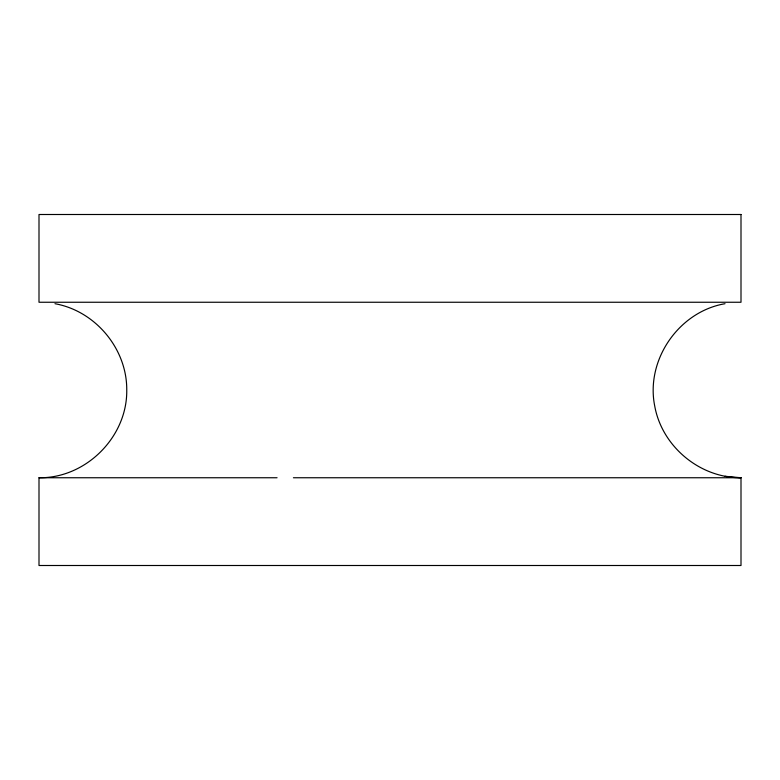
<?xml version="1.0" encoding="UTF-8"?>
<svg xmlns="http://www.w3.org/2000/svg" width="780" height="780" viewBox="0 0 780 780"><rect width="100%" height="100%" fill="white"/><g stroke="black" fill="none" stroke-linecap="round" stroke-linejoin="round"><path stroke-width="1.17" d="M725.029 303.712C678.805 311.59 645.46 359.98 654.712 405.97C661.928 446.433 699.797 478.013 740.912 477.75M725.029 476.287L741 477.75L741 565.5L39 565.5L39 477.75C85.888 478.442 127.442 436.888 126.75 390C127.062 348.855 95.462 310.937 54.971 303.712M39 477.75L277.066 477.75M293.416 477.75L741 477.75M741 214.5L39 214.5L39 302.25L741 302.25L741 214.5"/></g></svg>
